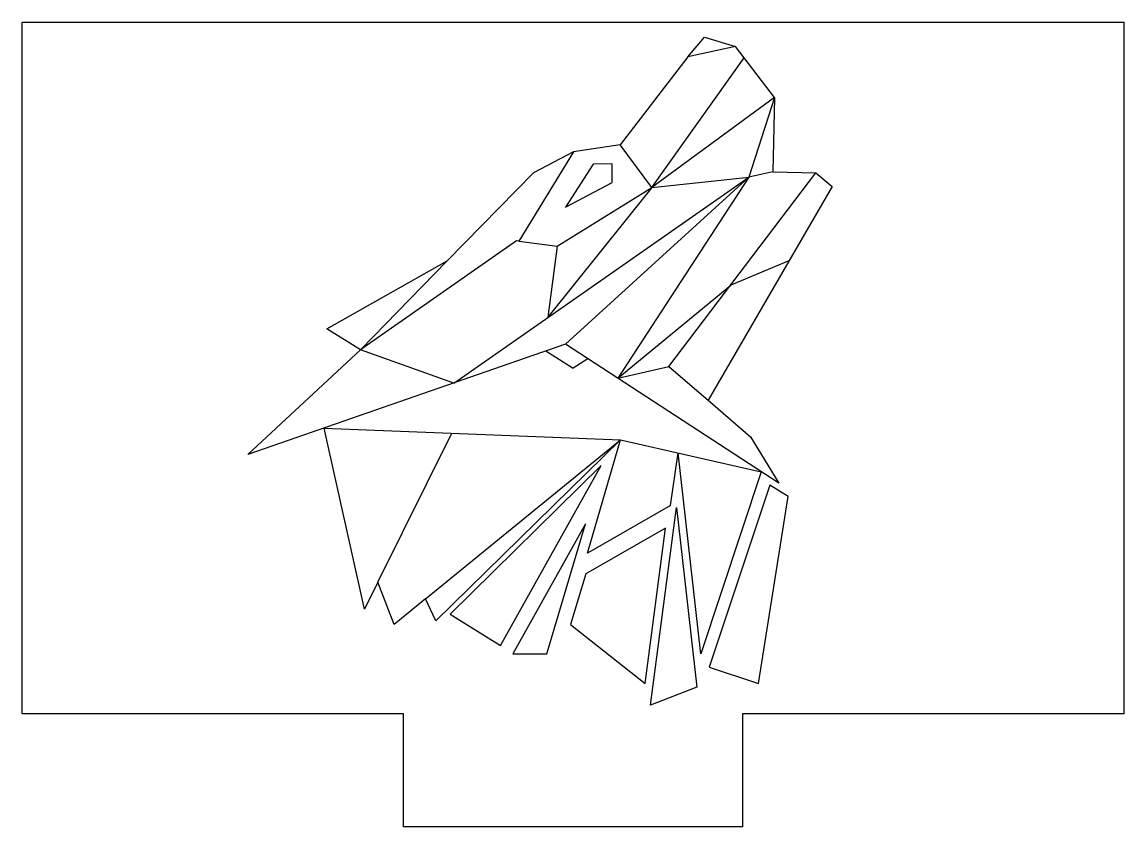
# Model space of a CAD drawing. Header units: inches. Extents: x -4.88 to 4.88, y -4.06 to 3.06.
import ezdxf

# ---------------------------------------------------------------- set-up
doc = ezdxf.new("R2010")
doc.units = ezdxf.units.IN
doc.layers.get('0').update_dxf_attribs({"linetype": 'CONTINUOUS'})

msp = doc.modelspace()

# ---------------------------------------------------------------- linework, layer by layer
for p, q in [((1.0153, 2.7546), (1.1639, 2.9271)), ((1.1639, 2.9271), (1.4391, 2.8466)), ((1.4391, 2.8466), (1.0153, 2.7546)), ((1.7816, 2.3943), (1.4391, 2.8466)), ((1.0153, 2.7546), (0.4186, 1.9741)), ((0.6962, 1.5964), (1.5154, 2.7459)), ((1.7816, 2.3943), (0.6962, 1.5964)), ((1.7816, 2.3943), (1.5547, 1.6896)), ((1.7816, 2.3943), (1.7678, 1.7359)), ((0.4186, 1.9741), (0.0057, 1.9144)), ((0.6962, 1.5964), (0.4186, 1.9741)), ((0.0057, 1.9144), (-0.4799, 1.1223)), ((0.0057, 1.9144), (-0.3497, 1.7266)), ((-0.3497, 1.7266), (-1.1143, 0.9485)), ((-1.0553, -0.1329), (1.5547, 1.6896)), ((-0.0668, 0.211), (1.5547, 1.6896)), ((1.5547, 1.6896), (0.3954, -0.09)), ((0.6962, 1.5964), (1.5547, 1.6896)), ((0.8492, 0.0139), (2.1493, 1.7279)), ((1.7678, 1.7359), (1.5547, 1.6896)), ((1.7678, 1.7359), (2.1493, 1.7279)), ((2.1493, 1.7279), (2.2925, 1.607)), ((0.6962, 1.5964), (-0.2213, 0.4494)), ((-0.1397, 1.0782), (0.6962, 1.5964)), ((2.2925, 1.607), (1.1949, -0.2843)), ((-0.5012, 1.1251), (-1.881, 0.1616)), ((-0.4799, 1.1223), (-0.5012, 1.1251)), ((-0.4799, 1.1223), (-0.1397, 1.0782)), ((-0.1397, 1.0782), (-0.2213, 0.4494)), ((-2.178, 0.3482), (-1.1143, 0.9485)), ((-1.1143, 0.9485), (-1.881, 0.1616)), ((1.9104, 0.9486), (1.3958, 0.7345)), ((0.3954, -0.09), (1.3958, 0.7345)), ((-1.881, 0.1616), (-2.178, 0.3482)), ((-0.0668, 0.211), (-2.8764, -0.7665)), ((1.8208, -1.0186), (-0.0668, 0.211)), ((-2.8764, -0.7665), (-1.881, 0.1616)), ((-1.0553, -0.1329), (-1.881, 0.1616)), ((-0.24, 0.1508), (0, 0)), ((0.1309, 0.0823), (0, 0)), ((0.3954, -0.09), (0.8492, 0.0139)), ((0.8492, 0.0139), (1.1949, -0.2843)), ((1.1949, -0.2843), (1.5718, -0.6093)), ((-2.2014, -0.5316), (0.4199, -0.635)), ((-1.8444, -2.1351), (-2.2014, -0.5316)), ((-1.7258, -1.8958), (-1.0718, -0.5762)), ((-1.3047, -2.0438), (0.4199, -0.635)), ((0.4199, -0.635), (-1.2136, -2.2381)), ((0.1284, -1.6401), (0.4199, -0.635)), ((0.4199, -0.635), (1.6663, -0.9179)), ((1.5718, -0.6093), (1.8208, -1.0186)), ((0.8632, -1.2179), (0.9291, -0.7506)), ((1.1304, -2.5296), (0.9291, -0.7506)), ((1.6663, -0.9179), (1.1304, -2.5296)), ((0.8632, -1.2179), (0.1284, -1.6401)), ((-1.7258, -1.8958), (-1.8444, -2.1351)), ((-1.5834, -2.2715), (-1.7258, -1.8958)), ((-1.3047, -2.0438), (-1.5834, -2.2715)), ((-1.2136, -2.2381), (-1.3047, -2.0438))]:
    msp.add_line(p, q)
for points in [[(-4.875, 3.0625), (4.875, 3.0625), (4.875, -3.0625), (1.5, -3.0625), (1.5, -4.0625), (0, -4.0625), (-1.5, -4.0625), (-1.5, -3.0625), (-4.875, -3.0625)], [(0.348, 1.6412), (0.3452, 1.8081), (0.1784, 1.8053), (-0.0658, 1.4226)], [(0.2505, -0.8638), (-1.0882, -2.1776), (-0.6407, -2.4562)], [(1.9053, -1.1384), (1.7416, -1.0356), (1.2049, -2.6493), (1.6416, -2.7912)], [(0.6853, -2.9833), (0.9146, -1.2347), (1.0946, -2.826)], [(0.1113, -1.3793), (-0.5323, -2.5292), (-0.2325, -2.5292)], [(0.6383, -2.7912), (0.8185, -1.4174), (0.1124, -1.823), (-0.0211, -2.2698)]]:
    msp.add_lwpolyline(points, close=True)

doc.saveas('drawing.dxf')
